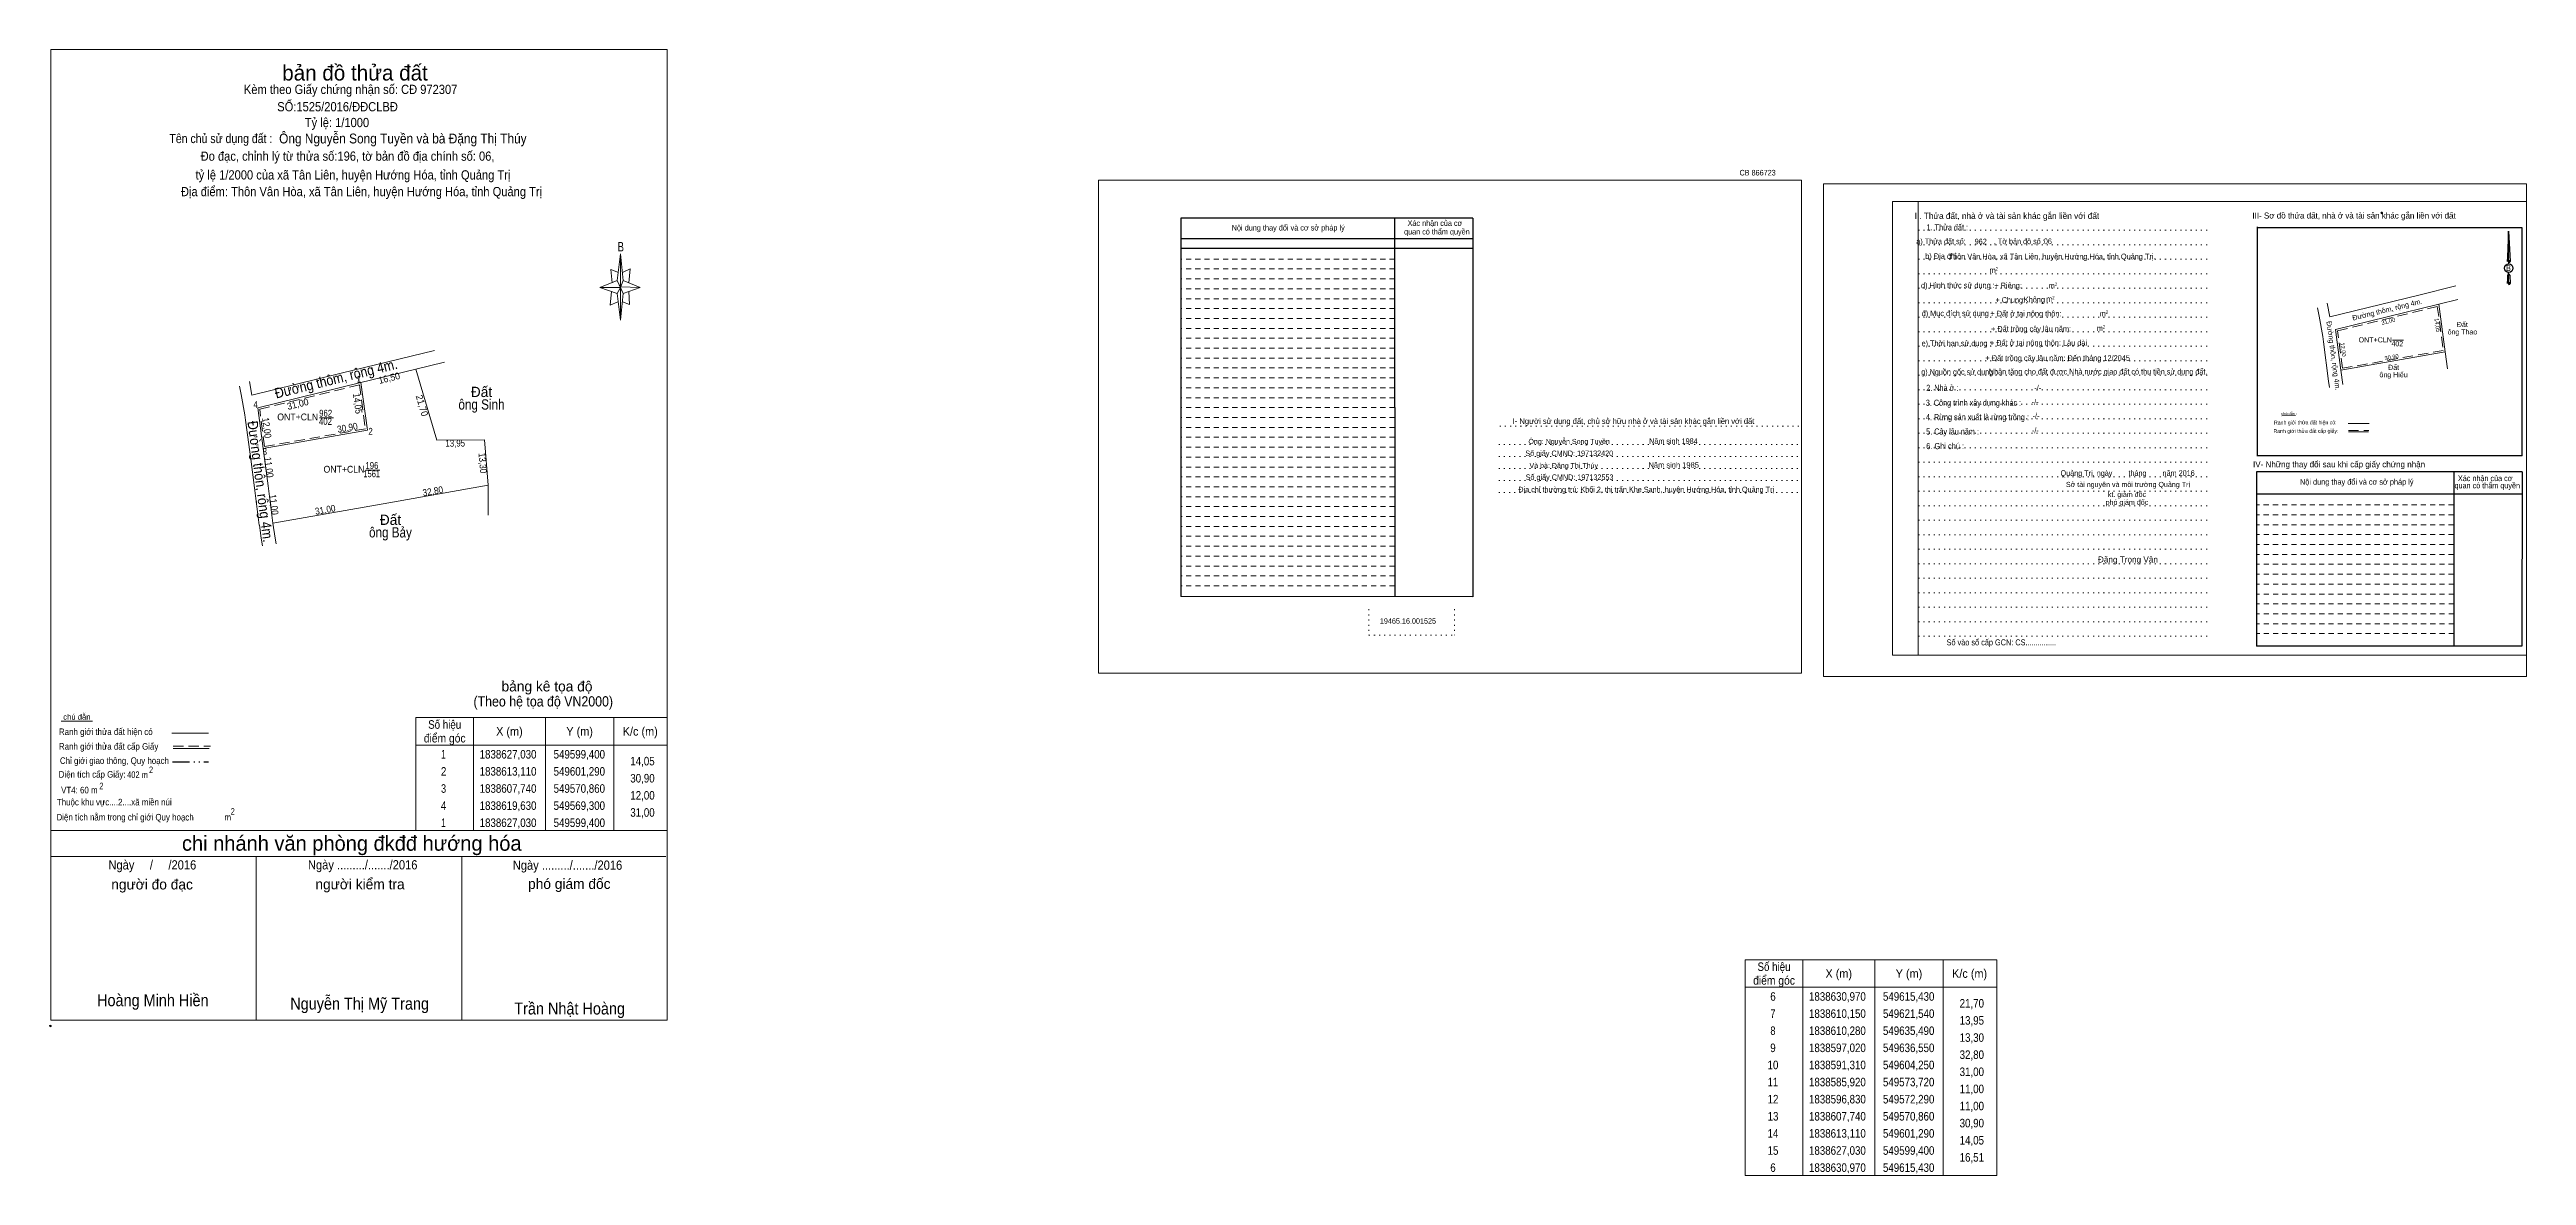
# Model space of a CAD drawing. Header units: metres. Extents: x 548809 to 550232, y 1838395 to 1838727.
# Drawn here: x 549508 to 550232, y 1838395 to 1838724 of the extents above; entities that cross this region are included whole.
import ezdxf
from ezdxf.enums import TextEntityAlignment as Align

# ---------------------------------------------------------------- set-up
doc = ezdxf.new("R2010")
doc.units = ezdxf.units.M
doc.header["$PDMODE"] = 32
doc.header["$PDSIZE"] = 0.5
for name, pattern in [('DASH_DOUBLE_DOT', [9.2, 5, -1.2, 0.3, -1.2, 0.3, -1.2]), ('DOTTED', [1.5, 0.3, -1.2]), ('MEDIUM_DASHED', [4.5, 3, -1.5]), ('SHORT_DASHED', [2.7, 1.5, -1.2])]:
    doc.linetypes.add(name, pattern=pattern)
for name, color, linetype, lineweight in [('1', 7, 'DOTTED', 13), ('10', 7, 'Continuous', 13), ('15', 7, 'Continuous', 13), ('18', 7, 'Continuous', 25), ('2', 7, 'SHORT_DASHED', 13), ('23', 7, 'Continuous', 13), ('28', 7, 'Continuous', 13), ('55', 7, 'Continuous', 13), ('6', 7, 'Continuous', 13), ('63', 7, 'Continuous', 13)]:
    doc.layers.add(name, color=color, linetype=linetype, lineweight=lineweight)
doc.layers.add('40', color=7, linetype='Continuous')

msp = doc.modelspace()

# ---------------------------------------------------------------- linework, layer by layer
at = {"layer": '1', "linetype": 'Continuous'}
for p, q in [((550046.57, 1838679.93), (550231.67, 1838679.93)), ((550046.57, 1838679.93), (550046.57, 1838547.43)), ((550231.67, 1838679.93), (550231.67, 1838546.31)), ((550046.57, 1838547.43), (550231.67, 1838547.43))]:
    msp.add_line(p, q, dxfattribs=at)
at = {"layer": '1'}
for p, q in [((550054.07, 1838679.93), (550054.07, 1838547.43)), ((550054.07, 1838679.93), (550054.07, 1838547.43)), ((550054.13, 1838671.53), (550138.67, 1838671.53)), ((550054.13, 1838667.29), (550138.67, 1838667.29)), ((550054.13, 1838663.05), (550138.67, 1838663.05)), ((550054.13, 1838658.83), (550138.67, 1838658.83)), ((550054.13, 1838654.59), (550138.67, 1838654.59)), ((550054.13, 1838650.35), (550138.67, 1838650.35)), ((550054.13, 1838646.11), (550138.67, 1838646.11)), ((550054.13, 1838641.89), (550138.67, 1838641.89)), ((550054.13, 1838637.63), (550138.67, 1838637.63)), ((550054.13, 1838633.41), (550138.67, 1838633.41)), ((550054.13, 1838629.17), (550138.67, 1838629.17)), ((550054.13, 1838624.93), (550138.67, 1838624.93)), ((550054.13, 1838620.69), (550138.67, 1838620.69)), ((550054.13, 1838616.47), (550138.67, 1838616.47)), ((549931.91, 1838614.31), (550019.97, 1838614.31)), ((550054.13, 1838612.23), (550138.67, 1838612.23)), ((549931.63, 1838608.91), (550019.67, 1838608.91)), ((549931.63, 1838605.41), (550019.67, 1838605.41)), ((549931.63, 1838601.91), (550019.67, 1838601.91)), ((550054.13, 1838607.99), (550138.67, 1838607.99)), ((550054.13, 1838603.75), (550138.67, 1838603.75)), ((549931.63, 1838598.41), (550019.67, 1838598.41)), ((549931.63, 1838594.91), (550019.67, 1838594.91)), ((550054.13, 1838599.51), (550138.67, 1838599.51)), ((550054.13, 1838595.29), (550138.67, 1838595.29)), ((550054.13, 1838591.05), (550138.67, 1838591.05)), ((550054.13, 1838586.81), (550138.67, 1838586.81)), ((550054.13, 1838582.57), (550138.67, 1838582.57)), ((550054.13, 1838578.35), (550138.67, 1838578.35)), ((550054.13, 1838574.11), (550138.67, 1838574.11)), ((550054.13, 1838569.87), (550138.67, 1838569.87)), ((549893.69, 1838560.79), (549893.69, 1838553.27)), ((549918.67, 1838560.79), (549918.67, 1838553.27)), ((550054.13, 1838565.63), (550138.67, 1838565.63)), ((550054.13, 1838561.41), (550138.67, 1838561.41)), ((549893.69, 1838553.27), (549918.67, 1838553.27)), ((550054.13, 1838557.17), (550138.67, 1838557.17)), ((550054.13, 1838552.93), (550138.67, 1838552.93))]:
    msp.add_line(p, q, dxfattribs=at)
at = {"layer": '1', "linetype": 'Continuous'}
for points in [[(549814.79, 1838542.13), (550019.99, 1838542.13), (550019.99, 1838686.13), (549814.79, 1838686.13)], [(549814.79, 1838686.13), (550019.99, 1838686.13), (550019.99, 1838542.13), (549814.79, 1838542.13)], [(549814.79, 1838542.13), (550019.99, 1838542.13), (550019.99, 1838686.13), (549814.79, 1838686.13)], [(550026.47, 1838541.13), (550231.67, 1838541.13), (550231.67, 1838685.13), (550026.47, 1838685.13)], [(550054.07, 1838679.93), (550231.67, 1838679.93), (550231.67, 1838547.43), (550054.07, 1838547.43)], [(549615.43, 1838630.97), (549621.54, 1838610.15), (549635.49, 1838610.28), (549636.55, 1838597.02), (549604.25, 1838591.31), (549573.72, 1838585.92), (549572.29, 1838596.83), (549570.86, 1838607.74), (549601.29, 1838613.11), (549599.4, 1838627.03)]]:
    msp.add_lwpolyline(points, close=True, dxfattribs=at)
at = {"layer": '1', "linetype": 'MEDIUM_DASHED'}
msp.add_lwpolyline([(549598.98, 1838626.41), (549600.73, 1838613.52), (549571.29, 1838608.32), (549569.85, 1838619.25)], close=True, dxfattribs=at)
at = {"layer": '10'}
for p, q in [((549615.43, 1838630.97), (549621.54, 1838610.15)), ((549635.49, 1838610.28), (549636.55, 1838597.02)), ((549636.6, 1838588.31), (549636.55, 1838597.02))]:
    msp.add_line(p, q, dxfattribs=at)
at = {"layer": '15'}
for p, q in [((549593.62, 1838629.73), (549620.86, 1838636.43)), ((549608.29, 1838629.22), (549615.43, 1838630.97)), ((549615.43, 1838630.97), (549623.78, 1838633.02)), ((549567.6, 1838623.33), (549593.62, 1838629.73)), ((549569.3, 1838619.63), (549599.4, 1838627.03)), ((549599.4, 1838627.03), (549608.29, 1838629.22)), ((549565.74, 1838616.01), (549565.53, 1838617.6)), ((549635.49, 1838610.28), (549621.54, 1838610.15))]:
    msp.add_line(p, q, dxfattribs=at)
for points in [[(549563.98, 1838626), (549564.44, 1838623.51), (549565.53, 1838617.6)], [(549599.4, 1838627.03), (549601.29, 1838613.11), (549570.86, 1838607.74)], [(549636.55, 1838597.02), (549604.25, 1838591.31), (549573.72, 1838585.92)]]:
    msp.add_lwpolyline(points, dxfattribs=at)
at = {"layer": '18'}
for p, q in [((550226.47, 1838671.23), (550226.95, 1838662.39)), ((550226.47, 1838671.23), (550226.95, 1838662.39)), ((550226.47, 1838671.23), (550226.95, 1838662.39)), ((550226.09, 1838663.77), (550226.01, 1838662.41)), ((550226.47, 1838662.69), (550226.47, 1838662.35)), ((550226.47, 1838662.35), (550226.47, 1838662.09)), ((550226.47, 1838662.09), (550226.47, 1838661.75)), ((550226.47, 1838662.09), (550226.47, 1838661.75)), ((550226.47, 1838662.09), (550226.47, 1838661.75)), ((550226.95, 1838662.39), (550226.95, 1838662.41)), ((550226.47, 1838658.77), (550226.47, 1838659.17)), ((550226.47, 1838658.77), (550226.47, 1838659.17)), ((550226.47, 1838658.77), (550226.47, 1838659.17)), ((550226.47, 1838658.77), (550226.83, 1838658.29)), ((550226.47, 1838658.77), (550226.83, 1838658.29)), ((550226.47, 1838658.77), (550226.83, 1838658.29)), ((550226.47, 1838656.27), (550226.47, 1838655.93)), ((550226.47, 1838655.93), (550226.47, 1838655.67)), ((550226.83, 1838658.29), (550226.95, 1838655.97)), ((550226.83, 1838658.29), (550226.95, 1838655.97)), ((550226.83, 1838658.29), (550226.95, 1838655.97)), ((550226.95, 1838655.97), (550226.95, 1838655.99))]:
    msp.add_line(p, q, dxfattribs=at)
for points in [[(550226.47, 1838662.69), (550226.47, 1838671.23), (550226.09, 1838663.77)], [(550226.47, 1838656.27), (550226.47, 1838658.77), (550226.15, 1838658.29), (550226.09, 1838657.35), (550226.01, 1838655.99)]]:
    msp.add_lwpolyline(points, dxfattribs=at)
msp.add_ellipse((550226.494, 1838660.43), major_axis=(0, 1.258), ratio=0.983453, dxfattribs=at)
for centre, start_param, end_param in [((550226.494, 1838662.368), 1.5707963, 3.074452), ((550226.494, 1838662.368), 0.0671406, 1.5707963), ((550226.494, 1838662.368), 4.712389, 6.2831853), ((550226.494, 1838655.948), 2.4910694, 3.0742784), ((550226.494, 1838655.948), 1.5707963, 2.4910694), ((550226.494, 1838655.948), 0.0671406, 1.5707963), ((550226.494, 1838655.948), 4.712389, 6.2831853)]:
    msp.add_ellipse(centre, major_axis=(0.454, 0), ratio=0.655448, start_param=start_param, end_param=end_param, dxfattribs=at)
at = {"layer": '2', "linetype": 'Continuous', "lineweight": 25}
for p, q in [((549924.05, 1838675.09), (549838.79, 1838675.09)), ((549838.79, 1838675.09), (549838.79, 1838564.57)), ((549901.21, 1838675.09), (549901.25, 1838564.49)), ((549924.05, 1838669.05), (549838.89, 1838669.05)), ((549924.05, 1838666.17), (549838.89, 1838666.17))]:
    msp.add_line(p, q, dxfattribs=at)
at = {"layer": '2'}
for p, q in [((549901.21, 1838663.11), (549838.77, 1838663.11)), ((549901.21, 1838660.21), (549838.77, 1838660.21)), ((549901.21, 1838660.21), (549838.79, 1838660.21)), ((549901.21, 1838657.31), (549838.79, 1838657.31)), ((549901.21, 1838654.43), (549838.79, 1838654.43)), ((549901.21, 1838651.53), (549838.79, 1838651.53)), ((549901.21, 1838648.63), (549838.79, 1838648.63)), ((549901.21, 1838645.75), (549838.79, 1838645.75)), ((549901.23, 1838642.85), (549838.79, 1838642.85)), ((549901.23, 1838639.97), (549838.79, 1838639.97)), ((549901.23, 1838637.07), (549838.79, 1838637.07)), ((549901.23, 1838634.17), (549838.79, 1838634.17)), ((549901.23, 1838631.29), (549838.79, 1838631.29)), ((549901.23, 1838628.39), (549838.79, 1838628.39)), ((549901.23, 1838625.49), (549838.79, 1838625.49)), ((549901.23, 1838622.61), (549838.79, 1838622.61)), ((549901.23, 1838619.71), (549838.79, 1838619.71)), ((549901.23, 1838616.83), (549838.79, 1838616.83)), ((549901.23, 1838613.93), (549838.79, 1838613.93)), ((549901.23, 1838611.03), (549838.79, 1838611.03)), ((549901.23, 1838608.15), (549838.79, 1838608.15)), ((549901.23, 1838605.25), (549838.79, 1838605.25)), ((549901.25, 1838602.35), (549838.79, 1838602.35)), ((549901.25, 1838599.47), (549838.79, 1838599.47)), ((549901.25, 1838596.57), (549838.79, 1838596.57)), ((549901.25, 1838593.67), (549838.79, 1838593.67)), ((549901.25, 1838590.79), (549838.79, 1838590.79)), ((549901.25, 1838587.89), (549838.79, 1838587.89)), ((550210.43, 1838588.39), (550152.87, 1838588.39)), ((549901.25, 1838585.01), (549838.79, 1838585.01)), ((549901.25, 1838582.11), (549838.79, 1838582.11)), ((550210.45, 1838585.51), (550152.87, 1838585.51)), ((550210.45, 1838582.61), (550152.87, 1838582.61)), ((549901.25, 1838579.21), (549838.79, 1838579.21)), ((549901.25, 1838576.33), (549838.79, 1838576.33)), ((549901.25, 1838573.43), (549838.79, 1838573.43)), ((550210.45, 1838579.71), (550152.87, 1838579.71)), ((550210.45, 1838576.83), (550152.87, 1838576.83)), ((550210.45, 1838573.93), (550152.87, 1838573.93)), ((549901.25, 1838570.53), (549838.79, 1838570.53)), ((549901.25, 1838567.65), (549838.79, 1838567.65)), ((550210.45, 1838571.03), (550152.87, 1838571.03)), ((550210.47, 1838568.15), (550152.87, 1838568.15)), ((550210.47, 1838565.25), (550152.87, 1838565.25)), ((550210.47, 1838562.37), (550152.87, 1838562.37)), ((550210.47, 1838559.47), (550152.87, 1838559.47)), ((550210.47, 1838556.57), (550152.87, 1838556.57)), ((550210.49, 1838553.69), (550152.87, 1838553.69))]:
    msp.add_line(p, q, dxfattribs=at)
at = {"layer": '2', "linetype": 'Continuous', "lineweight": 25}
msp.add_lwpolyline([(549924.05, 1838675.09), (549924.01, 1838564.45), (549838.79, 1838564.57)], dxfattribs=at)
at = {"layer": '23'}
for p, q in [((549567.6, 1838623.33), (549566.85, 1838627.36)), ((549569.3, 1838619.63), (549570.86, 1838607.74)), ((549565.74, 1838616.01), (549567.23, 1838604.6)), ((549567.23, 1838604.6), (549568.32, 1838596.31)), ((549568.32, 1838596.31), (549569.75, 1838585.4)), ((549572.29, 1838596.83), (549573.72, 1838585.92))]:
    msp.add_line(p, q, dxfattribs=at)
for points in [[(549570.67, 1838579.3), (549570.33, 1838581.52), (549569.76, 1838585.32)], [(549574.63, 1838579.9), (549574.39, 1838581.52), (549573.72, 1838585.92)]]:
    msp.add_lwpolyline(points, dxfattribs=at)
at = {"layer": '28', "lineweight": 25}
for p, q in [((550153.01, 1838672.49), (550153.01, 1838605.85)), ((550230.45, 1838605.63), (550152.93, 1838605.63)), ((550210.43, 1838600.93), (550210.49, 1838550.05)), ((550230.39, 1838600.93), (550230.35, 1838550.05)), ((550230.37, 1838594.47), (550152.87, 1838594.47)), ((550230.35, 1838550.05), (550152.87, 1838550.05))]:
    msp.add_line(p, q, dxfattribs=at)
at = {"layer": '28'}
for p, q in [((549674.19, 1838656.81), (549675.19, 1838664.61)), ((549674.19, 1838653.01), (549669.19, 1838654.81)), ((549675.99, 1838653.01), (549675.19, 1838645.21)), ((549675.99, 1838656.81), (549680.99, 1838654.81)), ((549677.59, 1838653.61), (549677.79, 1838649.81)), ((549677.79, 1838649.81), (549675.79, 1838650.61)), ((549511.89, 1838528.15), (549521.09, 1838528.15)), ((549544.19, 1838524.61), (549554.95, 1838524.61)), ((549544.59, 1838520.13), (549555.11, 1838520.13)), ((549508.87, 1838496.13), (549688.87, 1838496.13)), ((549508.87, 1838488.53), (549688.47, 1838488.53)), ((549508.87, 1838488.53), (549688.47, 1838488.53)), ((549508.87, 1838488.53), (549688.47, 1838488.53)), ((549568.87, 1838440.73), (549568.87, 1838488.53)), ((549628.87, 1838440.73), (549628.87, 1838488.53))]:
    msp.add_line(p, q, dxfattribs=at)
at = {"layer": '28', "linetype": 'SHORT_DASHED'}
msp.add_line((550210.43, 1838591.29), (550152.87, 1838591.29), dxfattribs=at)
at = {"layer": '28', "linetype": 'DASH_DOUBLE_DOT', "lineweight": 25}
msp.add_line((549544.39, 1838516.19), (549554.87, 1838516.19), dxfattribs=at)
at = {"layer": '28', "linetype": 'MEDIUM_DASHED'}
msp.add_line((549544.59, 1838520.77), (549555.47, 1838520.77), dxfattribs=at)
at = {"layer": '28'}
for points in [[(549508.87, 1838724.33), (549688.87, 1838724.33), (549688.87, 1838440.73), (549508.87, 1838440.73)], [(549675.19, 1838664.61), (549675.99, 1838656.81), (549675.19, 1838654.81)], [(549675.19, 1838654.81), (549669.19, 1838654.81), (549674.19, 1838656.81), (549675.99, 1838653.01), (549680.99, 1838654.81), (549675.19, 1838655.01)], [(549675.19, 1838654.81), (549675.19, 1838645.21), (549674.19, 1838653.01)]]:
    msp.add_lwpolyline(points, close=True, dxfattribs=at)
at = {"layer": '28', "lineweight": 25}
for points in [[(550230.45, 1838605.63), (550230.45, 1838672.27), (550152.93, 1838672.27)], [(550230.39, 1838600.93), (550152.87, 1838600.93), (550152.87, 1838550.05)]]:
    msp.add_lwpolyline(points, dxfattribs=at)
at = {"layer": '28'}
for points in [[(549674.59, 1838659.21), (549672.39, 1838660.01), (549672.79, 1838656.21)], [(549675.79, 1838659.21), (549677.99, 1838660.21), (549677.59, 1838656.21)], [(549675.19, 1838654.81), (549674.19, 1838656.81), (549669.19, 1838654.81)], [(549672.59, 1838653.61), (549672.19, 1838649.61), (549674.39, 1838650.61)], [(549675.19, 1838654.81), (549675.99, 1838653.01), (549680.99, 1838654.81)], [(549688.87, 1838440.73), (549508.87, 1838440.73), (549508.87, 1838488.53)]]:
    msp.add_lwpolyline(points, dxfattribs=at)
for p in [(550189.41, 1838676.59), (549508.75, 1838439.05)]:
    msp.add_point(p, dxfattribs=at)
at = {"layer": '55'}
for p, q in [((550160.23, 1838617.33), (550164.27, 1838617.39)), ((550179.61, 1838615.07), (550185.71, 1838615.07)), ((550179.67, 1838612.59), (550185.53, 1838612.59)), ((550179.67, 1838612.59), (550185.53, 1838612.59))]:
    msp.add_line(p, q, dxfattribs=at)
at = {"layer": '55', "linetype": 'MEDIUM_DASHED'}
msp.add_line((550179.67, 1838613.03), (550185.67, 1838613.03), dxfattribs=at)
at = {"layer": '6'}
for p, q in [((550174.26, 1838646.2), (550200.28, 1838652.6)), ((550200.28, 1838652.6), (550211.06, 1838655.25)), ((550174.26, 1838646.2), (550173.51, 1838650.23)), ((550206.06, 1838649.9), (550211.62, 1838651.27)), ((550172.4, 1838638.88), (550172.19, 1838640.47)), ((550172.4, 1838638.88), (550173.89, 1838627.47)), ((550175.96, 1838642.5), (550177.52, 1838630.61)), ((550192.57, 1838639.42), (550195.81, 1838639.42)), ((550207.95, 1838635.98), (550208.59, 1838631.08)), ((550173.89, 1838627.47), (550174.14, 1838625.59)), ((550178.06, 1838626.49), (550177.52, 1838630.61))]:
    msp.add_line(p, q, dxfattribs=at)
for points in [[(550170.64, 1838648.87), (550171.1, 1838646.38), (550172.19, 1838640.47)], [(550175.96, 1838642.5), (550206.06, 1838649.9), (550207.95, 1838635.98), (550177.52, 1838630.61)], [(550177.52, 1838630.61), (550207.95, 1838635.98), (550206.06, 1838649.9)]]:
    msp.add_lwpolyline(points, dxfattribs=at)
at = {"layer": '6', "linetype": 'MEDIUM_DASHED'}
msp.add_lwpolyline([(550205.64, 1838649.28), (550207.39, 1838636.39), (550177.95, 1838631.19), (550176.51, 1838642.12)], close=True, dxfattribs=at)
at = {"layer": '63'}
for p, q in [((549587.36, 1838616.74), (549591.45, 1838616.74)), ((549600.87, 1838601.46), (549604.96, 1838601.46)), ((549632.27, 1838529.13), (549632.27, 1838496.13)), ((549653.27, 1838529.13), (549653.27, 1838496.13)), ((549673.27, 1838529.13), (549673.27, 1838496.13)), ((549615.47, 1838521.13), (549688.87, 1838521.13)), ((550020.39, 1838458.37), (550020.39, 1838395.37)), ((550041.39, 1838458.37), (550041.39, 1838395.37)), ((550061.39, 1838458.37), (550061.39, 1838395.37)), ((550003.59, 1838450.37), (550076.99, 1838450.37))]:
    msp.add_line(p, q, dxfattribs=at)
for points in [[(549615.47, 1838529.13), (549688.87, 1838529.13), (549688.87, 1838496.13), (549615.47, 1838496.13)], [(550003.59, 1838458.37), (550076.99, 1838458.37), (550076.99, 1838395.37), (550003.59, 1838395.37)]]:
    msp.add_lwpolyline(points, close=True, dxfattribs=at)

# ---------------------------------------------------------------- texts
at = {"layer": '1'}
for s, width, p in [('ONT+CLN', 0.95, (549580.95, 1838615.98)), ('402', 0.85, (549589.05, 1838614.66)), ('962', 0.85, (549589.11, 1838617.07)), ('ONT+CLN', 0.95, (549594.46, 1838600.7)), ('196', 0.85, (549602.62, 1838601.79)), ('1561', 0.8, (549602.56, 1838599.38))]:
    msp.add_text(s, height=2, dxfattribs=dict(at, width=width)).set_placement(p, align=Align.CENTER)
at = {"layer": '15', "width": 0.9}
for s, rotation, p in [('Đường thôm, rộng 4m.', 13.818, (549592.502, 1838626.732)), ('Đường thôn, rộng 4m.', 277.49, (549568.596, 1838597.921))]:
    msp.add_text(s, height=3, rotation=rotation, dxfattribs=at).set_placement(p, align=Align.CENTER)
at = {"layer": '15'}
for p in [(549634.605, 1838622.8), (549608.035, 1838585.44)]:
    msp.add_text('Đất', height=3, dxfattribs=at).set_placement(p, align=Align.CENTER)
at = {"layer": '15', "width": 0.85}
for s, p in [('ông Sinh', (549634.61, 1838619.14)), ('ông Bảy', (549608.04, 1838581.78))]:
    msp.add_text(s, height=3, dxfattribs=at).set_placement(p, align=Align.CENTER)
at = {"layer": '18'}
for s, height, p in [('II. Thửa đất, nhà ở và tài sản khác gắn liền với đất', 1.8, (550079.99, 1838674.83)), ('Sở tài nguyên và môi trường Quảng Trị', 1.5, (550115.32, 1838596.51)), ('kt. giám đốc', 1.5, (550115.03, 1838593.61)), ('phó giám đốc', 1.5, (550115.02, 1838591.3)), ('Đặng Trọng Vân', 1.782, (550115.315, 1838574.45))]:
    msp.add_text(s, height=height, dxfattribs=at).set_placement(p, align=Align.CENTER)
for s, height, width, p in [('a) Thửa đất số:              , Tờ bản đồ số : ', 1.65, 0.8, (550072.57, 1838667.46)), ('1. Thửa đất :', 1.8, 0.85, (550062.575, 1838671.47)), ('962', 1.65, 0.8, (550072.335, 1838667.41)), ('06', 1.65, 0.8, (550091.93, 1838667.47)), ('b) Địa chỉ : ', 1.65, 0.9, (550061.57, 1838663.13)), (' Thôn Vân Hòa, xã Tân Liên, huyện Hướng Hóa, tỉnh Quảng Trị.', 1.65, 0.85, (550092.865, 1838663.03)), (' m', 1.65, 0.85, (550075.525, 1838659.04)), ('2', 1, 0.75, (550077.015, 1838659.74)), ('B', 1.728, 0.85, (550226.415, 1838659.61)), ('d) Hình thức sử dụng :', 1.65, 0.85, (550065.665, 1838654.61)), ('+ Riêng: ', 1.65, 0.85, (550080.635, 1838654.57)), (' m', 1.65, 0.85, (550092.785, 1838654.51)), ('2', 1, 0.75, (550094.295, 1838655.23)), ('đ) Mục đích sử dụng :', 1.65, 0.85, (550065.495, 1838646.43)), ('+ Đất ở tại nông thôn:', 1.65, 0.85, (550085.535, 1838646.35)), ('       + Chung:', 1.65, 0.8, (550078.905, 1838650.33)), ('Không', 1.65, 0.85, (550088.005, 1838650.45)), (' m', 1.65, 0.85, (550092.045, 1838650.61)), ('2', 1, 0.75, (550093.555, 1838651.33)), (' m', 1.65, 0.85, (550107.665, 1838646.39)), ('2', 1, 0.75, (550109.175, 1838647.09)), ('e) Thời hạn sử dụng :', 1.65, 0.8, (550065.26, 1838637.67)), ('+ Đất ở tại nông thôn: Lâu dài', 1.65, 0.85, (550089.2, 1838637.82)), ('+ Đất trồng cây lâu năm:', 1.65, 0.85, (550087.02, 1838641.91)), (' m', 1.65, 0.85, (550106.825, 1838642.06)), ('2', 1, 0.75, (550108.335, 1838642.76)), ('g) Nguồn gốc sử dụng :', 1.65, 0.8, (550066.05, 1838629.31)), ('+ Đất trồng cây lâu năm: Đến tháng 12/2045', 1.65, 0.85, (550094.805, 1838633.37)), ('Nhận tặng cho đất được Nhà nước giao đất có thu tiền sử dụng đất.', 1.65, 0.8, (550106.61, 1838629.39)), ('2. Nhà ở :', 1.8, 0.85, (550061.105, 1838624.57)), ('3. Công trình xây dựng khác :', 1.8, 0.85, (550070.22, 1838620.23)), ('4. Rừng sản xuất là rừng trồng :', 1.8, 0.85, (550071.355, 1838616.03)), ('6. Ghi chú :', 1.8, 0.9, (550061.945, 1838607.57)), ('5. Cây lâu năm :', 1.8, 0.85, (550064.1, 1838611.83)), ('Quảng Trị, ngày        tháng        năm 2016', 1.65, 0.8, (550115.225, 1838599.75)), ('19465.16.001525', 1.55, 0.85, (549905.105, 1838556.59)), ('Số vào sổ cấp GCN: CS...............', 1.75, 0.8, (550078.34, 1838550.25))]:
    msp.add_text(s, height=height, dxfattribs=dict(at, width=width)).set_placement(p, align=Align.CENTER)
at = {"layer": '2'}
for s, width, p in [('Xác nhận của cơ', 0.85, (549912.985, 1838672.79)), ('Xác nhận của cơ', 0.85, (549912.985, 1838672.79)), ('Nội dung thay đổi và cơ sở pháp lý', 0.9, (549870.15, 1838671.45)), ('Nội dung thay đổi và cơ sở pháp lý', 0.9, (549870.15, 1838671.45)), (' quan có thẩm quyền', 0.85, (549913.255, 1838670.29)), (' quan có thẩm quyền', 0.85, (549913.255, 1838670.29))]:
    msp.add_text(s, height=1.63, dxfattribs=dict(at, width=width)).set_placement(p, align=Align.CENTER)
at = {"layer": '28'}
for s, height, p in [('bản đồ thửa đất', 4.5, (549597.69, 1838715.27)), ('III- Sơ đồ thửa đất, nhà ở và tài sản khác gắn liền với đất', 1.75, (550181.33, 1838674.95)), ('I- Người sử dụng đất, chủ sở hữu nhà ở và tài sản khác gắn liền với đất', 1.653, (549970.955, 1838614.93)), ('Ông: Nguyễn Song Tuyền', 1.49, (549952.175, 1838609.08)), ('Và bà: Đặng Thị Thúy', 1.49, (549950.595, 1838602.04)), ('IV- Những thay đổi sau khi cấp giấy chứng nhận', 1.75, (550176.955, 1838602.27)), ('bảng kê tọa độ', 3, (549653.74, 1838536.79)), ('chi nhánh văn phòng đkđđ hướng hóa', 4.374, (549596.74, 1838490.25)), ('người đo đạc', 3, (549538.435, 1838478.93)), ('người kiểm tra', 3, (549599.145, 1838478.97)), ('phó giám đốc', 3, (549660.25, 1838479.09))]:
    msp.add_text(s, height=height, dxfattribs=at).set_placement(p, align=Align.CENTER)
for s, height, width, p in [('Kèm theo Giấy chứng nhận số: CĐ 972307', 2.7, 0.9, (549596.405, 1838711.33)), ('SỐ:1525/2016/ĐĐCLBĐ', 2.7, 0.9, (549592.59, 1838706.27)), ('Tỷ lệ: 1/1000', 2.7, 0.9, (549592.42, 1838701.65)), ('Tên chủ sử dụng đất :', 2.7, 0.85, (549558.52, 1838696.99)), (' tỷ lệ 1/2000 của xã Tân Liên, huyện Hướng Hóa, tỉnh Quảng Trị', 2.7, 0.9, (549596.655, 1838686.35)), ('Đo đạc, chỉnh lý từ thửa số:196, tờ bản đồ địa chính số: 06,', 2.7, 0.9, (549595.51, 1838691.83)), ('Địa điểm: Thôn Vân Hòa, xã Tân Liên, huyện Hướng Hóa, tỉnh Quảng Trị', 2.7, 0.9, (549599.59, 1838681.47)), ('B', 2.755, 0.75, (549675.29, 1838665.33)), ('-/-', 1.65, 0.85, (550088.985, 1838624.67)), ('-/-', 1.65, 0.85, (550088.225, 1838620.49)), ('-/-', 1.65, 0.85, (550088.485, 1838616.53)), ('Năm sinh 1984', 1.61, 0.9, (549982.61, 1838609.12)), ('-/-', 1.65, 0.85, (550088.285, 1838612.21)), ('Số giấy CMND: 197132420', 1.61, 0.9, (549952.205, 1838605.55)), ('Năm sinh 1985', 1.61, 0.85, (549982.695, 1838602.14)), ('Địa chỉ thường trú: Khối 2, thị trấn Khe Sanh, huyện Hướng Hóa, tỉnh Quảng Trị', 1.61, 0.9, (549974.665, 1838594.98)), ('Số giấy CMND: 197132553', 1.61, 0.9, (549952.29, 1838598.57)), ('Nội dung thay đổi và cơ sở pháp lý', 1.65, 0.85, (550182.12, 1838597.19)), (' quan có thẩm quyền', 1.65, 0.8, (550219.935, 1838596.13)), ('Xác nhận của cơ', 1.65, 0.8, (550219.625, 1838598.23)), ('chú dẫn', 1.6, 1.05, (549516.485, 1838528.55)), ('(Theo hệ tọa độ VN2000)', 3, 0.9, (549652.65, 1838532.39)), ('Ranh giới thửa đất hiện có ', 1.92, 0.9, (549525.25, 1838524.05)), ('Ranh giới thửa đất cấp Giấy', 1.92, 0.9, (549525.76, 1838519.77)), ('Chỉ giới giao thông, Quy hoạch', 1.92, 0.9, (549527.445, 1838515.61)), ('Diện tích cấp Giấy: ', 1.92, 0.9, (549521.265, 1838511.61)), (' VT4: 60 m ', 1.92, 0.9, (549517.21, 1838507.01)), ('2', 1.92, 0.8, (549523.635, 1838508.21)), ('402 m ', 1.92, 0.85, (549534.495, 1838511.51)), ('2', 1.92, 0.8, (549538.135, 1838512.93)), ('2', 1.92, 0.8, (549538.135, 1838512.93)), ('Thuộc khu vực....2....xã miền núi', 1.92, 0.9, (549527.405, 1838503.49)), ('Diện tích nằm trong chỉ giới Quy hoạch              m', 1.92, 0.9, (549536.02, 1838499.09)), ('2', 1.92, 0.8, (549561.995, 1838500.77)), ('Ngày     /     /2016', 2.7, 0.9, (549538.515, 1838484.77)), ('Ngày ........./......./2016', 2.7, 0.9, (549599.93, 1838484.79)), ('Ngày ........./......./2016', 2.7, 0.9, (549659.73, 1838484.69)), ('Hoàng Minh Hiền', 3.5, 0.9, (549538.655, 1838444.83)), ('Nguyễn Thị Mỹ Trang', 3.5, 0.9, (549599.035, 1838443.85)), ('Trần Nhật Hoàng', 3.5, 0.9, (549660.345, 1838442.41))]:
    msp.add_text(s, height=height, dxfattribs=dict(at, width=width)).set_placement(p, align=Align.CENTER)
at = {"layer": '28', "width": 0.9}
msp.add_text('Ông Nguyễn Song Tuyền và bà Đặng Thị Thúy', height=2.88, dxfattribs=at).set_placement((549575.53, 1838696.89))
at = {"layer": '40', "width": 0.85}
msp.add_text('CB 866723', height=1.63, dxfattribs=at).set_placement((550007.19, 1838687.53), align=Align.CENTER)
at = {"layer": '55'}
msp.add_text('chú dẫn :', height=0.8282, rotation=359.974, dxfattribs=at).set_placement((550162.39, 1838617.529), align=Align.CENTER)
at = {"layer": '55', "width": 0.8}
for s, height, p in [('Ranh giới thửa đất cấp giấy:', 1.123, (550167.299, 1838612.328)), ('Ranh giới thửa đất hiện có:', 1.128, (550167.099, 1838614.788))]:
    msp.add_text(s, height=height, rotation=0.135, dxfattribs=at).set_placement(p, align=Align.CENTER)
at = {"layer": '6'}
for s, height, rotation, width, p in [('Đường thôm, rộng 4m.', 1.5, 13.818, 0.9, (550191.216, 1838647.621)), ('31,00', 1.2, 13.812, 0.95, (550191.477, 1838644.372)), ('14,05', 1.2, 277.732, 0.9, (550205.092, 1838643.711)), ('Đường thôn, rộng 4m.', 1.5, 277.49, 0.9, (550174.578, 1838634.783)), ('12,00', 1.2, 277.475, 0.9, (550177.587, 1838636.593)), ('30,90', 1.2, 10.008, 0.9, (550192.406, 1838633.882))]:
    msp.add_text(s, height=height, rotation=rotation, dxfattribs=dict(at, width=width)).set_placement(p, align=Align.CENTER)
for s, width, p in [('ONT+CLN', 0.95, (550187.515, 1838638.76)), ('402', 0.85, (550193.97, 1838637.63)), ('ông Thao', 0.85, (550212.965, 1838641.08)), ('ông Hiếu', 0.9, (550192.88, 1838628.58))]:
    msp.add_text(s, height=1.5, dxfattribs=dict(at, width=width)).set_placement(p, align=Align.CENTER)
for p in [(550212.96, 1838643.24), (550192.88, 1838630.74)]:
    msp.add_text('Đất', height=1.5, dxfattribs=at).set_placement(p, align=Align.CENTER)
at = {"layer": '63'}
for s, rotation, width, p in [('14,05', 277.732, 0.9, (549597.474, 1838620.775)), ('16,50', 13.809, 0.95, (549607.901, 1838627.372)), ('12,00', 277.475, 0.9, (549570.935, 1838613.67)), ('31,00', 13.812, 0.95, (549581.221, 1838619.773)), ('21,70', 286.355, 0.95, (549616.3, 1838620.032)), ('30,90', 10.008, 0.9, (549595.626, 1838612.866)), ('13,95', 0.534, 0.85, (549626.961, 1838608.307)), ('11,00', 277.467, 0.9, (549571.585, 1838602.15)), ('13,30', 274.57, 0.9, (549633.978, 1838603.445)), ('32,80', 10.025, 0.9, (549620.586, 1838594.317)), ('11,00', 277.467, 0.9, (549573.015, 1838591.25)), ('31,00', 10.012, 0.9, (549589.166, 1838588.896))]:
    msp.add_text(s, height=2, rotation=rotation, dxfattribs=dict(at, width=width)).set_placement(p, align=Align.CENTER)
for s, height, width, p in [(' 1', 2, 0.75, (549599.4, 1838627.03)), (' 4', 2, 0.85, (549569.3, 1838619.63)), (' 2', 2, 0.85, (549602.86, 1838611.79)), (' 3', 2, 0.8, (549571.98, 1838605.86)), ('14,05', 2.5, 0.85, (549685.17, 1838515.18)), ('30,90', 2.5, 0.85, (549685.17, 1838510.18)), ('31,00', 2.5, 0.85, (549685.17, 1838500.18)), ('12,00', 2.5, 0.85, (549685.17, 1838505.18)), ('21,70', 2.5, 0.85, (550073.29, 1838444.42)), ('13,95', 2.5, 0.85, (550073.29, 1838439.42)), ('13,30', 2.5, 0.85, (550073.29, 1838434.42)), ('32,80', 2.5, 0.85, (550073.29, 1838429.42)), ('31,00', 2.5, 0.85, (550073.29, 1838424.42)), ('11,00', 2.5, 0.85, (550073.29, 1838419.42)), ('11,00', 2.5, 0.85, (550073.29, 1838414.42)), ('30,90', 2.5, 0.85, (550073.29, 1838409.42)), ('14,05', 2.5, 0.85, (550073.29, 1838404.42)), ('16,51', 2.5, 0.85, (550073.29, 1838399.42))]:
    msp.add_text(s, height=height, dxfattribs=dict(at, width=width)).set_placement(p, align=Align.RIGHT)
for s, width, p in [('điểm góc', 0.9, (549623.87, 1838521.88)), ('Số hiệu', 0.85, (549623.87, 1838525.88)), ('X (m)', 0.95, (549642.77, 1838523.88)), ('Y (m)', 0.95, (549663.265, 1838523.88)), ('K/c (m)', 0.95, (549680.97, 1838523.88)), (' 1', 0.75, (549623.165, 1838517.18)), ('1838627,030', 0.85, (549642.37, 1838517.18)), ('549599,400', 0.85, (549663.175, 1838517.18)), (' 3', 0.8, (549623.17, 1838507.18)), (' 2', 0.85, (549623.17, 1838512.18)), ('1838613,110', 0.85, (549642.37, 1838512.18)), ('1838607,740', 0.85, (549642.37, 1838507.18)), ('549601,290', 0.85, (549663.175, 1838512.18)), ('549570,860', 0.85, (549663.175, 1838507.18)), (' 4', 0.85, (549623.165, 1838502.18)), ('1838619,630', 0.85, (549642.37, 1838502.18)), ('549569,300', 0.85, (549663.175, 1838502.18)), (' 1', 0.75, (549623.165, 1838497.18)), ('1838627,030', 0.85, (549642.37, 1838497.18)), ('549599,400', 0.85, (549663.175, 1838497.18)), ('Số hiệu', 0.85, (550011.99, 1838455.12)), ('điểm góc', 0.9, (550011.99, 1838451.12)), ('X (m)', 0.95, (550030.89, 1838453.12)), ('Y (m)', 0.95, (550051.385, 1838453.12)), ('K/c (m)', 0.95, (550069.09, 1838453.12)), (' 6', 0.85, (550011.29, 1838446.42)), (' 7', 0.8, (550011.29, 1838441.42)), ('1838630,970', 0.85, (550030.49, 1838446.42)), ('1838610,150', 0.85, (550030.49, 1838441.42)), ('549615,430', 0.85, (550051.295, 1838446.42)), ('549621,540', 0.85, (550051.295, 1838441.42)), (' 8', 0.8, (550011.29, 1838436.42)), ('1838610,280', 0.85, (550030.49, 1838436.42)), ('549635,490', 0.85, (550051.295, 1838436.42)), (' 10', 0.85, (550011.285, 1838426.42)), (' 9', 0.85, (550011.285, 1838431.42)), ('1838597,020', 0.85, (550030.49, 1838431.42)), ('1838591,310', 0.85, (550030.49, 1838426.42)), ('549636,550', 0.85, (550051.295, 1838431.42)), ('549604,250', 0.85, (550051.295, 1838426.42)), (' 11', 0.8, (550011.285, 1838421.42)), ('1838585,920', 0.85, (550030.49, 1838421.42)), ('549573,720', 0.85, (550051.295, 1838421.42)), (' 12', 0.85, (550011.29, 1838416.42)), (' 13', 0.85, (550011.29, 1838411.42)), ('1838596,830', 0.85, (550030.49, 1838416.42)), ('1838607,740', 0.85, (550030.49, 1838411.42)), ('549572,290', 0.85, (550051.295, 1838416.42)), ('549570,860', 0.85, (550051.295, 1838411.42)), (' 14', 0.85, (550011.285, 1838406.42)), ('1838613,110', 0.85, (550030.49, 1838406.42)), ('549601,290', 0.85, (550051.295, 1838406.42)), (' 15', 0.85, (550011.29, 1838401.42)), ('1838627,030', 0.85, (550030.49, 1838401.42)), ('549599,400', 0.85, (550051.295, 1838401.42)), (' 6', 0.85, (550011.29, 1838396.42)), ('1838630,970', 0.85, (550030.49, 1838396.42)), ('549615,430', 0.85, (550051.295, 1838396.42))]:
    msp.add_text(s, height=2.5, dxfattribs=dict(at, width=width)).set_placement(p, align=Align.CENTER)

doc.saveas('drawing.dxf')
